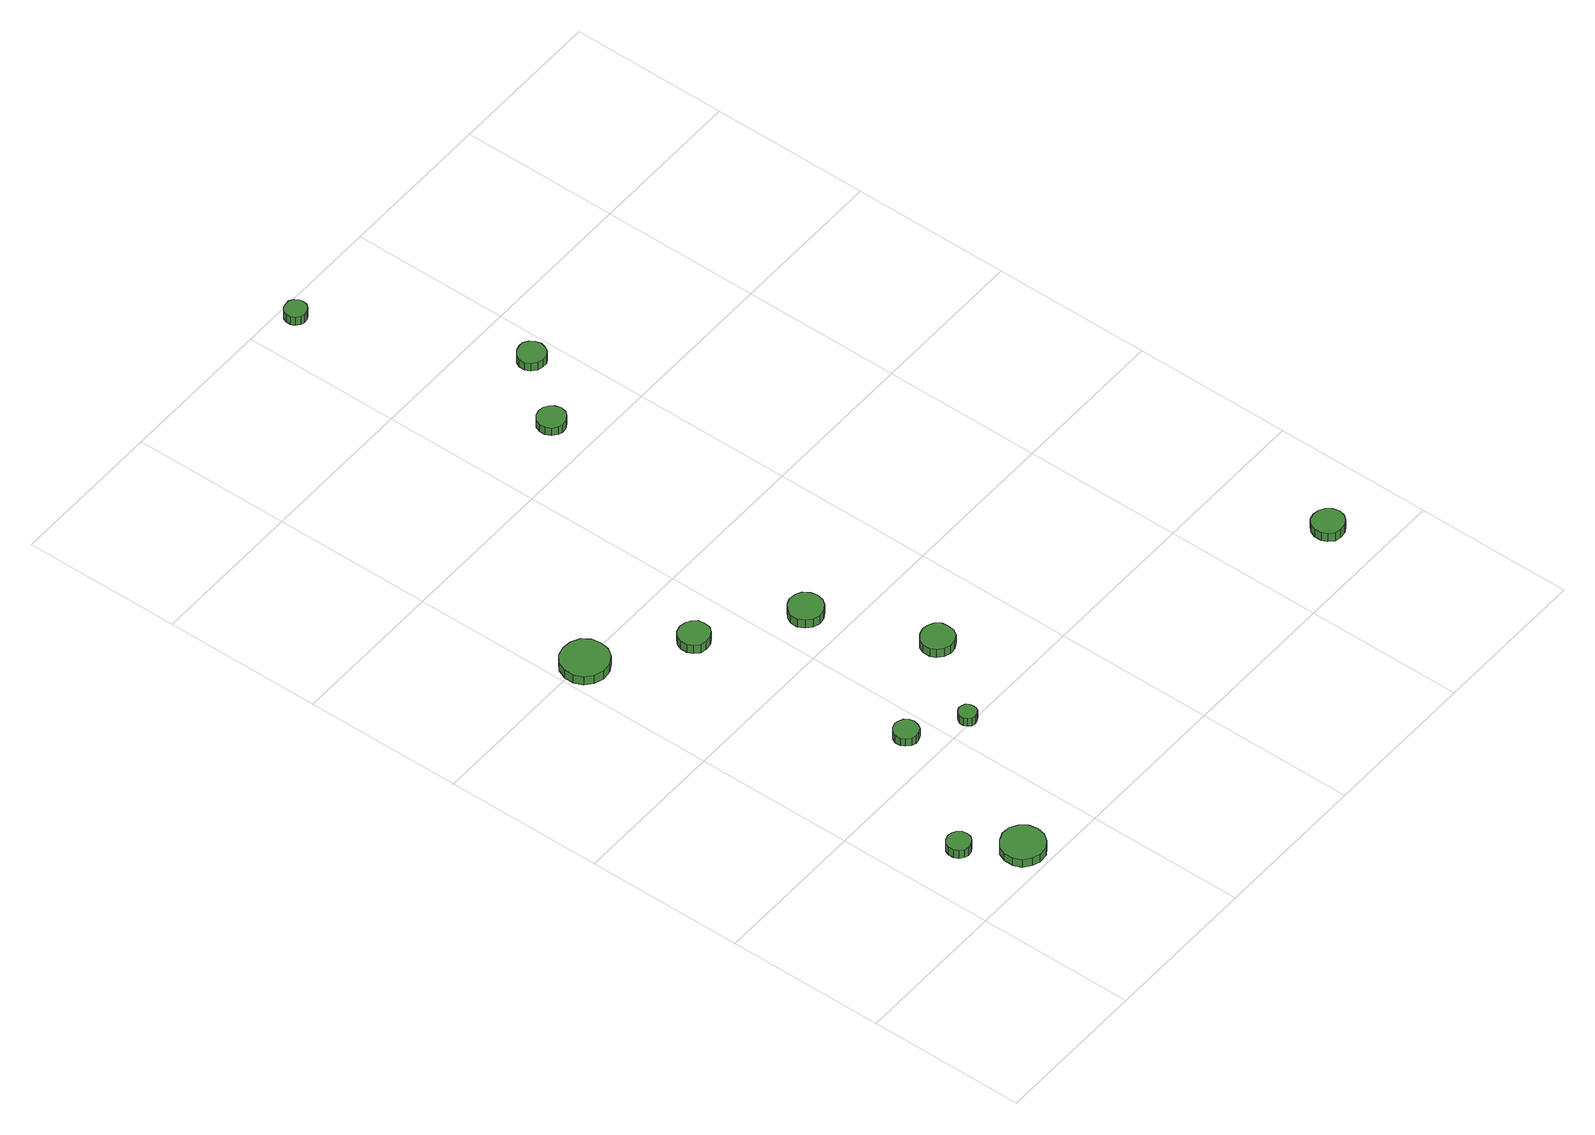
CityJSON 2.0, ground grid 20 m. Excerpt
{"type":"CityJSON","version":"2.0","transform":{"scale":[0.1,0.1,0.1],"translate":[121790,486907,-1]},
"CityObjects":{
"tree1":{"type":"SolitaryVegetationObject","attributes":{"function":"something"},"geometry":[{"type":"MultiSurface","lod":"1","boundaries":[[[0,1,2,3,4,5,6,7,8,9,10,11,12,13,14]],[[15,16,17,18,19,20,21,22,23,24,25,26,27,28,29]],[[0,29,28,1]],[[1,28,27,2]],[[2,27,26,3]],[[3,26,25,4]],[[4,25,24,5]],[[5,24,23,6]],[[6,23,22,7]],[[7,22,21,8]],[[8,21,20,9]],[[9,20,19,10]],[[10,19,18,11]],[[11,18,17,12]],[[12,17,16,13]],[[13,16,15,14]],[[14,15,29,0]]]}]},
"tree2":{"type":"SolitaryVegetationObject","attributes":{"function":"something"},"geometry":[{"type":"MultiSurface","lod":"1","boundaries":[[[30,31,32,33,34,35,36,37,38,39,40,41,42,43,44]],[[45,46,47,48,49,50,51,52,53,54,55,56,57,58,59]],[[30,59,58,31]],[[31,58,57,32]],[[32,57,56,33]],[[33,56,55,34]],[[34,55,54,35]],[[35,54,53,36]],[[36,53,52,37]],[[37,52,51,38]],[[38,51,50,39]],[[39,50,49,40]],[[40,49,48,41]],[[41,48,47,42]],[[42,47,46,43]],[[43,46,45,44]],[[44,45,59,30]]]}]},
"tree3":{"type":"SolitaryVegetationObject","attributes":{"function":"something"},"geometry":[{"type":"MultiSurface","lod":"1","boundaries":[[[60,61,62,63,64,65,66,67,68,69,70,71,72,73,74]],[[75,76,77,78,79,80,81,82,83,84,85,86,87,88,89]],[[60,89,88,61]],[[61,88,87,62]],[[62,87,86,63]],[[63,86,85,64]],[[64,85,84,65]],[[65,84,83,66]],[[66,83,82,67]],[[67,82,81,68]],[[68,81,80,69]],[[69,80,79,70]],[[70,79,78,71]],[[71,78,77,72]],[[72,77,76,73]],[[73,76,75,74]],[[74,75,89,60]]]}]},
"tree4":{"type":"SolitaryVegetationObject","attributes":{"function":"something"},"geometry":[{"type":"MultiSurface","lod":"1","boundaries":[[[90,91,92,93,94,95,96,97,98,99,100,101,102,103,104]],[[105,106,107,108,109,110,111,112,113,114,115,116,117,118,119]],[[90,119,118,91]],[[91,118,117,92]],[[92,117,116,93]],[[93,116,115,94]],[[94,115,114,95]],[[95,114,113,96]],[[96,113,112,97]],[[97,112,111,98]],[[98,111,110,99]],[[99,110,109,100]],[[100,109,108,101]],[[101,108,107,102]],[[102,107,106,103]],[[103,106,105,104]],[[104,105,119,90]]]}]},
"tree5":{"type":"SolitaryVegetationObject","attributes":{"function":"something"},"geometry":[{"type":"MultiSurface","lod":"1","boundaries":[[[120,121,122,123,124,125,126,127,128,129,130,131,132,133,134]],[[135,136,137,138,139,140,141,142,143,144,145,146,147,148,149]],[[120,149,148,121]],[[121,148,147,122]],[[122,147,146,123]],[[123,146,145,124]],[[124,145,144,125]],[[125,144,143,126]],[[126,143,142,127]],[[127,142,141,128]],[[128,141,140,129]],[[129,140,139,130]],[[130,139,138,131]],[[131,138,137,132]],[[132,137,136,133]],[[133,136,135,134]],[[134,135,149,120]]]}]},
"tree6":{"type":"SolitaryVegetationObject","attributes":{"function":"something"},"geometry":[{"type":"MultiSurface","lod":"1","boundaries":[[[150,151,152,153,154,155,156,157,158,159,160,161,162,163,164]],[[165,166,167,168,169,170,171,172,173,174,175,176,177,178,179]],[[150,179,178,151]],[[151,178,177,152]],[[152,177,176,153]],[[153,176,175,154]],[[154,175,174,155]],[[155,174,173,156]],[[156,173,172,157]],[[157,172,171,158]],[[158,171,170,159]],[[159,170,169,160]],[[160,169,168,161]],[[161,168,167,162]],[[162,167,166,163]],[[163,166,165,164]],[[164,165,179,150]]]}]},
"tree7":{"type":"SolitaryVegetationObject","attributes":{"function":"something"},"geometry":[{"type":"MultiSurface","lod":"1","boundaries":[[[180,181,182,183,184,185,186,187,188,189,190,191,192,193,194]],[[195,196,197,198,199,200,201,202,203,204,205,206,207,208,209]],[[180,209,208,181]],[[181,208,207,182]],[[182,207,206,183]],[[183,206,205,184]],[[184,205,204,185]],[[185,204,203,186]],[[186,203,202,187]],[[187,202,201,188]],[[188,201,200,189]],[[189,200,199,190]],[[190,199,198,191]],[[191,198,197,192]],[[192,197,196,193]],[[193,196,195,194]],[[194,195,209,180]]]}]},
"tree8":{"type":"SolitaryVegetationObject","attributes":{"function":"something"},"geometry":[{"type":"MultiSurface","lod":"1","boundaries":[[[210,211,212,213,214,215,216,217,218,219,220,221,222,223,224]],[[225,226,227,228,229,230,231,232,233,234,235,236,237,238,239]],[[210,239,238,211]],[[211,238,237,212]],[[212,237,236,213]],[[213,236,235,214]],[[214,235,234,215]],[[215,234,233,216]],[[216,233,232,217]],[[217,232,231,218]],[[218,231,230,219]],[[219,230,229,220]],[[220,229,228,221]],[[221,228,227,222]],[[222,227,226,223]],[[223,226,225,224]],[[224,225,239,210]]]}]},
"tree9":{"type":"SolitaryVegetationObject","attributes":{"function":"something"},"geometry":[{"type":"MultiSurface","lod":"1","boundaries":[[[240,241,242,243,244,245,246,247,248,249,250,251,252,253,254]],[[255,256,257,258,259,260,261,262,263,264,265,266,267,268,269]],[[240,269,268,241]],[[241,268,267,242]],[[242,267,266,243]],[[243,266,265,244]],[[244,265,264,245]],[[245,264,263,246]],[[246,263,262,247]],[[247,262,261,248]],[[248,261,260,249]],[[249,260,259,250]],[[250,259,258,251]],[[251,258,257,252]],[[252,257,256,253]],[[253,256,255,254]],[[254,255,269,240]]]}]},
"tree10":{"type":"SolitaryVegetationObject","attributes":{"function":"something"},"geometry":[{"type":"MultiSurface","lod":"1","boundaries":[[[270,271,272,273,274,275,276,277,278,279,280,281,282,283,284]],[[285,286,287,288,289,290,291,292,293,294,295,296,297,298,299]],[[270,299,298,271]],[[271,298,297,272]],[[272,297,296,273]],[[273,296,295,274]],[[274,295,294,275]],[[275,294,293,276]],[[276,293,292,277]],[[277,292,291,278]],[[278,291,290,279]],[[279,290,289,280]],[[280,289,288,281]],[[281,288,287,282]],[[282,287,286,283]],[[283,286,285,284]],[[284,285,299,270]]]}]},
"tree11":{"type":"SolitaryVegetationObject","attributes":{"function":"something"},"geometry":[{"type":"MultiSurface","lod":"1","boundaries":[[[300,301,302,303,304,305,306,307,308,309,310,311,312,313,314]],[[315,316,317,318,319,320,321,322,323,324,325,326,327,328,329]],[[300,329,328,301]],[[301,328,327,302]],[[302,327,326,303]],[[303,326,325,304]],[[304,325,324,305]],[[305,324,323,306]],[[306,323,322,307]],[[307,322,321,308]],[[308,321,320,309]],[[309,320,319,310]],[[310,319,318,311]],[[311,318,317,312]],[[312,317,316,313]],[[313,316,315,314]],[[314,315,329,300]]]}]},
"tree12":{"type":"SolitaryVegetationObject","attributes":{"function":"something"},"geometry":[{"type":"MultiSurface","lod":"1","boundaries":[[[330,331,332,333,334,335,336,337,338,339,340,341,342,343,344]],[[345,346,347,348,349,350,351,352,353,354,355,356,357,358,359]],[[330,359,358,331]],[[331,358,357,332]],[[332,357,356,333]],[[333,356,355,334]],[[334,355,354,335]],[[335,354,353,336]],[[336,353,352,337]],[[337,352,351,338]],[[338,351,350,339]],[[339,350,349,340]],[[340,349,348,341]],[[341,348,347,342]],[[342,347,346,343]],[[343,346,345,344]],[[344,345,359,330]]]}]}
},
"vertices":[
[84,91,19],[83,97,19],[79,102,19],[74,105,19],[68,106,19],[62,104,19],[57,100,19],[55,94,19],[55,88,19],[57,82,19],[62,78,19],[68,76,19],[74,77,19],[79,80,19],[83,85,19],[83,85,6],[79,80,6],[74,77,6],[68,76,6],[62,78,6],[57,82,6],[55,88,6],[55,94,6],[57,100,6],[62,104,6],[68,106,6],[74,105,6],[79,102,6],[83,97,6],[84,91,6],
[140,34,17],[138,45,17],[131,54,17],[122,60,17],[110,61,17],[100,57,17],[91,50,17],[87,40,17],[87,28,17],[91,18,17],[100,11,17],[110,7,17],[122,8,17],[131,14,17],[138,23,17],[138,23,5],[131,14,5],[122,8,5],[110,7,5],[100,11,5],[91,18,5],[87,28,5],[87,40,5],[91,50,5],[100,57,5],[110,61,5],[122,60,5],[131,54,5],[138,45,5],[140,34,5],
[63,595,19],[61,607,19],[54,617,19],[43,623,19],[31,624,19],[19,621,19],[10,613,19],[5,601,19],[5,589,19],[10,578,19],[19,570,19],[31,566,19],[43,567,19],[54,573,19],[61,583,19],[61,583,6],[54,573,6],[43,567,6],[31,566,6],[19,570,6],[10,578,6],[5,589,6],[5,601,6],[10,613,6],[19,621,6],[31,624,6],[43,623,6],[54,617,6],[61,607,6],[63,595,6],
[182,242,22],[180,248,22],[177,253,22],[171,256,22],[165,257,22],[159,255,22],[154,251,22],[151,245,22],[151,238,22],[154,233,22],[159,228,22],[165,226,22],[171,227,22],[177,230,22],[180,235,22],[180,235,10],[177,230,10],[171,227,10],[165,226,10],[159,228,10],[154,233,10],[151,238,10],[151,245,10],[154,251,10],[159,255,10],[165,257,10],[171,256,10],[177,253,10],[180,248,10],[182,242,10],
[242,204,21],[241,209,21],[239,213,21],[234,215,21],[230,216,21],[225,214,21],[222,211,21],[220,207,21],[220,202,21],[222,198,21],[225,194,21],[230,193,21],[234,194,21],[239,196,21],[241,200,21],[241,200,9],[239,196,9],[234,194,9],[230,193,9],[225,194,9],[222,198,9],[220,202,9],[220,207,9],[222,211,9],[225,214,9],[230,216,9],[234,215,9],[239,213,9],[241,209,9],[242,204,9],
[156,520,22],[155,528,22],[150,534,22],[143,538,22],[135,539,22],[127,537,22],[121,531,22],[118,524,22],[118,516,22],[121,509,22],[127,503,22],[135,501,22],[143,502,22],[150,506,22],[155,512,22],[155,512,9],[150,506,9],[143,502,9],[135,501,9],[127,503,9],[121,509,9],[118,516,9],[118,524,9],[121,531,9],[127,537,9],[135,539,9],[143,538,9],[150,534,9],[155,528,9],[156,520,9],
[263,443,29],[261,451,29],[256,459,29],[248,463,29],[239,464,29],[231,461,29],[224,455,29],[220,447,29],[220,438,29],[224,430,29],[231,424,29],[239,421,29],[248,422,29],[256,427,29],[261,434,29],[261,434,16],[256,427,16],[248,422,16],[239,421,16],[231,424,16],[224,430,16],[220,438,16],[220,447,16],[224,455,16],[231,461,16],[239,464,16],[248,463,16],[256,459,16],[261,451,16],[263,443,16],
[317,299,27],[316,307,27],[311,314,27],[303,318,27],[295,319,27],[287,316,27],[280,311,27],[277,303,27],[277,294,27],[280,287,27],[287,281,27],[295,278,27],[303,279,27],[311,283,27],[316,290,27],[316,290,14],[311,283,14],[303,279,14],[295,278,14],[287,281,14],[280,287,14],[277,294,14],[277,303,14],[280,311,14],[287,316,14],[295,319,14],[303,318,14],[311,314,14],[316,307,14],[317,299,14],
[319,850,22],[317,858,22],[313,863,22],[307,867,22],[299,868,22],[293,866,22],[287,861,22],[284,854,22],[284,847,22],[287,840,22],[293,835,22],[299,833,22],[307,834,22],[313,838,22],[317,843,22],[317,843,10],[313,838,10],[307,834,10],[299,833,10],[293,835,10],[287,840,10],[284,847,10],[284,854,10],[287,861,10],[293,866,10],[299,868,10],[307,867,10],[313,863,10],[317,858,10],[319,850,10],
[268,1178,25],[267,1183,25],[264,1188,25],[259,1191,25],[253,1191,25],[248,1190,25],[243,1186,25],[241,1181,25],[241,1175,25],[243,1170,25],[248,1166,25],[253,1164,25],[259,1165,25],[264,1168,25],[267,1172,25],[267,1172,12],[264,1168,12],[259,1165,12],[253,1164,12],[248,1166,12],[243,1170,12],[241,1175,12],[241,1181,12],[243,1186,12],[248,1190,12],[253,1191,12],[259,1191,12],[264,1188,12],[267,1183,12],[268,1178,12],
[382,928,24],[380,935,24],[376,941,24],[370,945,24],[363,945,24],[356,943,24],[350,938,24],[347,932,24],[347,924,24],[350,918,24],[356,913,24],[363,911,24],[370,911,24],[376,915,24],[380,921,24],[380,921,12],[376,915,12],[370,911,12],[363,911,12],[356,913,12],[350,918,12],[347,924,12],[347,932,12],[350,938,12],[356,943,12],[363,945,12],[370,945,12],[376,941,12],[380,935,12],[382,928,12],
[730,64,22],[728,72,22],[723,79,22],[716,83,22],[708,84,22],[700,82,22],[694,76,22],[691,69,22],[691,60,22],[694,53,22],[700,47,22],[708,45,22],[716,46,22],[723,50,22],[728,56,22],[728,56,9],[723,50,9],[716,46,9],[708,45,9],[700,47,9],[694,53,9],[691,60,9],[691,69,9],[694,76,9],[700,82,9],[708,84,9],[716,83,9],[723,79,9],[728,72,9],[730,64,9]
]}
